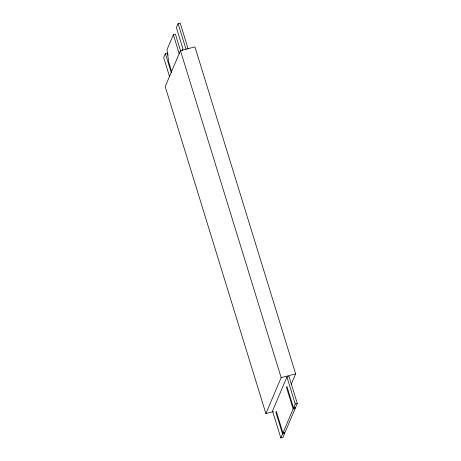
<?xml version="1.0" encoding="UTF-8"?>
<svg xmlns="http://www.w3.org/2000/svg" width="461" height="461" viewBox="0 0 461 461"><rect width="100%" height="100%" fill="white"/><g stroke="black" fill="none" stroke-linecap="round" stroke-linejoin="round"><path stroke-width="0.69" d="M168.081 55.061L167.447 53.015L165.378 53.551L163.684 57.544L169.527 76.532M180.689 51.257L175.439 34.195L173.365 34.731L167.009 49.702L168.72 62.126L171.665 71.697M188.105 48.814L180.17 23.05L178.096 23.586L176.402 27.579L182.919 48.733L182.089 50.687M291.202 384.33L295.645 373.871L194.945 46.889L180.453 50.635L165.188 86.593L265.888 413.575L273.477 411.615M265.888 413.575L281.152 377.617L180.453 50.635M294.781 407.098L295.196 408.446L285.025 432.418L282.95 432.954L293.127 408.982L286.483 387.401L286.903 386.404L293.553 407.985L295.622 407.449L297.316 403.456L289.007 376.476L286.938 377.012L272.526 410.97L280.83 437.95L282.904 437.414L284.598 433.421L284.183 432.072M280.83 437.95L282.53 433.957L275.88 412.37L276.306 411.373L282.95 432.954M293.553 407.985L295.247 403.992L286.938 377.012M281.152 377.617L295.645 373.871M295.247 403.992L297.316 403.456M293.127 408.982L295.196 408.446M282.53 433.957L284.598 433.421M178.096 23.586L186.031 49.35M173.365 34.731L179.248 53.839M165.378 53.551L171.262 72.659"/></g></svg>
